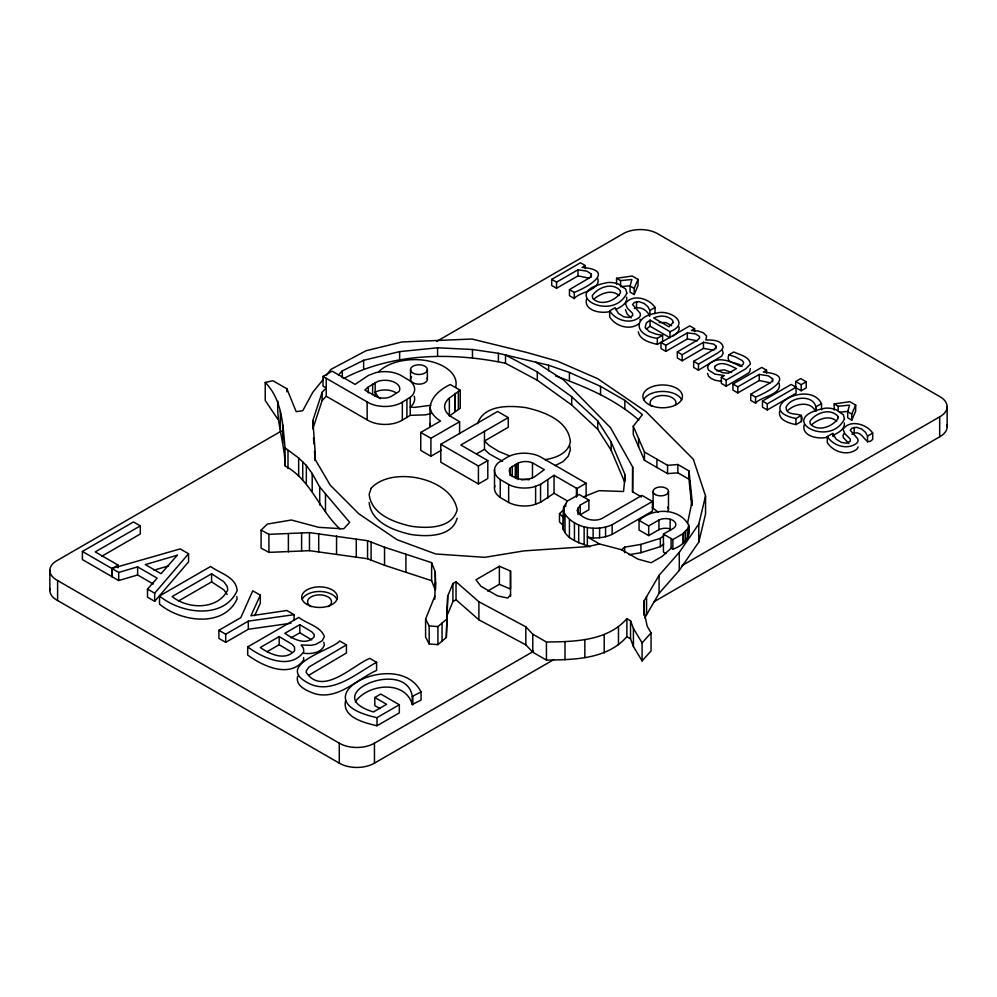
<?xml version="1.0" encoding="UTF-8"?>
<svg xmlns="http://www.w3.org/2000/svg" width="997" height="997" viewBox="0 0 997 997"><rect width="100%" height="100%" fill="white"/><g stroke="black" fill="none" stroke-linecap="round" stroke-linejoin="round"><path stroke-width="1.5" d="M535.738 362.16L563.816 380.119L610.613 427.838L632.671 466.995L632.572 491.82L641.47 496.955M632.597 492.356L632.671 466.995M326.293 375.458L330.879 369.413L366.024 350.745L402.015 341.959L471.917 339.03L527.201 352.564L557.448 361.188L597.627 378.648L645.969 411.624L693.339 459.305L705.552 495.958L698.785 524.048L679.281 552.35L659.079 575.319L644.025 601.029L643.912 610.862L647.227 626.303L651.053 632.908L651.053 650.954L642.093 660.924L633.419 646.517L630.54 638.828L630.54 620.782L626.876 618.663C607.073 641.333 574.26 641.632 546.431 642.043L532.784 634.167L525.83 626.814L478.896 601.764L456.028 581.737L452.912 583.532L447.715 596.056L446.32 637.494L437.92 644.623L429.171 643.987L425.594 637.095L425.594 619.062L434.817 596.181L435.564 581.999L435.253 571.966L431.614 562.644L384.543 547.241L367.557 540.698L309.469 532.622L268.916 534.33L261.089 530.105L267.358 524.061L291.386 520.01L318.778 527.351L343.641 528.834L349.685 522.366L319.701 486.997L312.198 473.538L306.328 465.412L298.651 457.972L285.055 447.84C282.799 424.959 282.45 399.996 265.227 382.449L272.929 380.729L286.862 388.768L296.184 411.636L302.739 410.752L312.809 392.245L323.539 379.084M713.752 350.221L703.458 348.377L682.16 360.789L677.324 357.998L677.324 351.904L682.16 354.708L703.458 342.295L713.752 344.139L715.834 345.909L715.784 347.629L713.79 349.523L693.65 361.325L693.65 367.419L698.486 370.211L721.691 356.091L723.174 353.162L722.389 350.558M446.32 637.494L447.715 596.056M323.016 376.43L367.145 401.916A24.003 13.858 0 0 0 402.339 402.177L410.851 396.881A24.564 14.182 0 0 0 408.882 380.169L400.47 375.171A23.442 13.534 0 0 0 375.919 372.604L368.578 375.321L355.082 384.381L332.151 371.146L323.016 376.43L323.016 386.088L326.231 387.945L322.106 392.307L312.846 420.56L315.164 452.14L314.628 458.495L330.219 485.153L358.858 513.829L397.068 539.713L435.701 553.971L484.704 557.335L524.048 550.88L587.819 546.605L599.496 543.963L621.692 549.771L637.893 559.118L651.116 562.744L662.295 556.301L671.106 548.213L671.106 538.554M671.106 548.213L672.863 549.222C683.518 545.571 691.893 536.785 688.566 524.833C678.733 507.573 652.948 507.797 639.04 520.384L639.04 530.03L648.686 535.601L658.955 529.669A10.244 5.907 0 0 1 668.513 528.497L670.134 528.896L670.57 530.491M688.379 536.411L688.566 524.833M624.62 482L611.149 450.258L597.714 429.233L571.692 404.981L537.308 380.243L505.516 363.269L505.516 354.969L537.308 371.943L571.692 396.694L597.714 420.933L611.149 441.97L625.206 475.083L623.511 491.509L598.973 490.661L583.345 496.942M590.062 546.805C580.179 542.904 567.617 540.237 563.168 529.095L563.691 507.037L567.467 500.993L579.107 494.45L588.891 500.108L588.891 509.766L580.217 514.776L580.217 505.118L588.891 500.108M563.168 529.095L563.579 507.972M430.056 426.429L429.969 407.823L430.866 403.386A55.171 31.854 0 0 1 435.826 394.924L437.695 392.968A55.171 31.854 0 0 1 450.308 384.543L460.253 390.288L460.253 408.247L449.36 416.023L449.36 398.077L460.253 390.288M429.969 425.781L430.28 423.551M687.556 523.138L692.13 501.229L688.977 470.933L677.885 464.527L667.566 465.337L644.448 451.99L633.269 426.205L642.367 414.627L624.832 400.383L600.555 386.362L569.412 372.467L548.624 365.226L498.4 353.287L472.478 349.511L437.571 347.791L399.635 351.605L363.643 360.303L342.295 370.909L338.444 374.984M297.679 676.29C294.913 686.235 307.662 691.145 315.027 693.787C338.332 700.143 357.312 678.994 376.592 670.433L376.592 662.307L369.8 658.381C353.648 664.6 322.704 696.928 306.241 672.489L306.428 670.507L309.02 666.993L346.42 644.885L346.42 653.01L309.02 675.119M644.66 617.978L659.079 593.352L679.281 570.396L698.785 542.094L705.552 514.003L705.552 495.958M779.716 411.188C777.61 419.961 789.312 423.301 795.955 424.61L801.389 421.482C805.389 410.228 790.11 417.456 786.533 410.041L786.047 407.287C791.481 394.899 818.412 394.326 815.833 411.287M345.585 700.617C341.846 717.379 364.603 722.875 377.003 725.754L399.323 712.88L399.323 704.754L380.779 694.049L374.81 697.501L374.81 705.627L380.056 708.655M616.57 278.275L632.198 276.032L638.043 279.409L638.043 285.491L634.154 294.514L630.054 292.158L630.054 286.064L631.886 279.509L620.558 280.581L616.57 278.275L616.57 284.369M834.215 403.935L849.83 401.679L855.675 405.056L855.675 411.15L851.787 420.173L847.699 417.805L847.699 411.711L849.531 405.168L838.203 406.228L834.215 403.935L834.215 410.016M687.818 538.193L688.379 526.752M322.106 392.307L322.106 400.607L312.846 428.847L312.846 420.56M586.498 299.2C583.631 311.114 602.126 314.105 610.575 311.301M804.143 424.859C801.264 436.761 819.758 439.752 828.22 436.96M477.526 423.675C483.919 404.657 509.554 405.355 525.942 407.661C543.888 411.661 568.352 420.398 570.359 441.634C568.39 453.461 555.528 458.047 545.122 459.654M457.149 518.216C451.928 537.196 426.853 536.847 411.076 534.517C394.139 530.753 371.058 522.503 369.164 502.463M580.217 505.118L577.076 510.514C581.376 518.689 593.165 522.378 601.64 518.677L641.968 495.397L652.462 501.454L652.462 511.112L612.146 534.392C604.419 537.744 595.608 539.041 587.358 536.947L599.496 543.963M447.715 614.102L452.912 601.577L452.912 583.532M634.154 294.514L634.154 288.432L638.043 279.409M851.787 420.173L851.787 414.079L855.675 405.056M291.024 623.225L248.315 629.269L225.696 642.33L218.904 638.404L218.904 630.278L240.8 617.642L252.752 590.81L260.304 595.159L250.932 615.797L286.862 610.5L294.078 614.663L294.078 620.084M254.684 615.66L260.304 603.285L260.304 595.159M858.118 446.98L857.133 448.937C848.111 456.589 833.18 452.152 827.311 442.606L827.311 436.512L832.744 433.371L836.072 439.129L841.456 442.431L846.652 443.191L850.341 441.247L850.229 439.004L844.895 433.757L843.051 429.296C849.905 419.052 866.867 424.061 872.699 433.109L872.699 439.191C864.985 448.326 863.352 427.539 851.974 434.218M844.135 433.471L843.051 435.377L843.263 437.509L848.858 443.54M355.318 701.838C367.818 683.792 405.33 679.692 412.26 704.493L421.046 700.093L421.046 691.968C397.815 645.72 294.015 699.645 377.003 717.641L399.323 704.754M510.676 594.648L507.76 598.075L497.466 595.845L481.04 586.361L475.93 579.793L499.372 566.259L510.501 571.019L510.551 596.443M153.251 584.005L137.623 574.982L118.705 580.553L82.39 559.591L82.39 551.466L118.705 572.44L137.623 566.869L157.152 578.148L147.506 589.065L147.506 597.178L154.685 601.328L154.685 593.203L188.558 553.746L180.183 548.911L111.838 568.477L111.838 576.59M154.685 601.328L188.558 561.872L188.558 553.746M665.984 553.547L663.416 552.064L663.416 534.118L672.863 539.564L682.845 533.806L687.818 528.535M642.093 660.924L642.093 642.878L651.053 632.908M322.106 400.607L326.231 396.233L326.231 378.287M456.028 581.737L456.028 599.783L478.896 619.81L525.83 644.847L532.784 652.212L546.431 660.089C574.26 659.678 607.073 659.366 626.876 636.709L626.876 618.663M563.579 525.93L559.479 521.942L559.479 513.642L563.766 509.729M621.692 549.771L624.633 547.141L640.934 544.399L660.35 538.343L663.753 535.725M510.103 468.141L518.203 463.069A11.59 6.692 0 0 1 532.485 462.845L544.312 469.674L533.968 477.251L530.765 478.498A14.805 8.549 0 0 1 514.44 477.301A14.805 8.549 0 0 1 510.103 468.141L510.103 475.619M368.304 386.986L364.815 390.001L376.642 396.831A11.59 6.692 0 0 0 390.924 396.607L399.024 391.534A14.805 8.549 0 0 0 394.687 382.374A14.805 8.549 0 0 0 378.362 381.178L368.304 386.986L368.304 392.968M425.594 619.062L429.171 625.942L437.92 626.577L446.32 619.449M430.854 413.581L425.445 414.864L410.228 415.338L402.339 420.136A24.003 13.858 0 0 1 367.145 419.862L326.231 396.233M586.111 483.246L541.982 457.76A24.003 13.858 0 0 0 506.788 457.498L498.276 462.795A24.564 14.182 0 0 0 500.245 479.507L508.657 484.505A23.442 13.534 0 0 0 533.208 487.072L540.548 484.355L554.045 475.295L576.976 488.53L586.111 483.246L586.111 496.705M494.886 485.726A24.564 14.182 0 0 0 500.245 497.466L508.657 502.463A23.442 13.534 0 0 0 533.208 505.018L540.548 502.314L554.045 493.241L554.045 475.295M662.606 335.291L657.322 338.332C634.316 335.578 632.123 316.772 656.475 313.158C669.336 308.958 691.395 323.24 669.984 331.652L650.069 320.149L646.268 323.065L645.134 327.502L649.234 331.59L656.425 334.257L662.606 335.291L662.606 341.385L657.322 344.426C650.131 342.569 639.887 340.214 638.267 331.752M646.268 329.16L650.069 326.231L650.069 320.149M629.082 554.693L640.934 552.699L660.35 546.643L663.753 544.026M639.488 323.29C630.478 330.929 615.548 326.505 609.666 316.946L609.666 310.852L615.099 307.724L618.439 313.482L623.823 316.784L629.02 317.532L632.696 315.6L632.584 313.345L627.25 308.11L625.418 303.636C632.272 293.392 649.221 298.402 655.054 307.45L655.054 313.544M787.804 410.452C794.896 403.536 810.773 400.532 815.509 411.474M594.175 298.901C600.767 293.43 611.797 288.881 619.087 295.586M811.82 424.548C818.4 419.076 829.442 414.54 836.72 421.233M672.614 336.226C675.854 334.319 680.216 331.253 679.044 326.904M281.54 430.953L57.602 560.252A23.816 13.746 0 0 0 57.602 580.553L57.602 600.518L339.279 763.141A24.501 14.145 0 0 0 374.448 763.141L553.871 659.565M436.674 341.398L622.838 233.909A24.277 14.008 0 0 1 657.995 233.909L939.685 396.544A24.427 14.108 0 0 1 939.685 416.846L939.685 436.811L653.696 601.926M588.953 278.163L578.011 275.87L556.538 288.258L551.69 285.466L551.69 279.372L580.453 262.772L585.289 265.563L585.289 268.617M82.39 551.466L133.498 521.954L140.303 525.88L140.303 534.006L101.856 556.201M551.69 279.372L556.538 282.176L578.011 269.776L586.872 271.159L591.308 274.05L591.346 275.932L589.339 277.939L569.461 289.629L569.461 295.723L574.297 298.514C579.519 291.772 600.717 290.339 597.901 278.824M585.289 265.563L582.098 267.408C613.728 270.087 592.754 284.88 574.297 292.42L569.461 289.629M140.303 525.88L95.226 551.902L118.057 565.087L118.057 567.792M118.057 565.087L112.013 568.564L112.013 576.69M441.335 450.245L430.903 456.265L420.759 450.407L420.759 432.449L440.524 421.033A40.715 23.504 0 0 1 431.402 411.923L429.969 407.823M609.666 310.852C615.548 320.411 630.478 324.848 639.488 317.196L640.473 315.239L640.062 313.158L632.621 304.596L634.329 302.477L639.015 301.667L644.062 303.424L647.813 306.565L649.882 310.441L655.054 307.45M420.759 432.449L430.903 438.306L459.605 421.743L451.791 417.045A25.997 15.005 0 0 1 449.36 398.077M159.52 595.994L210.629 566.483C219.689 573.275 236.613 577.076 237.099 590.835C223.453 620.122 180.532 613.616 159.52 595.994L159.52 604.12C180.532 621.742 223.453 628.247 237.099 598.948L236.812 596.592M211.588 573.786L172.157 596.555C188.047 609.553 217.907 609.99 227.752 589.9L227.179 586.348L223.739 581.625L211.588 573.786L211.588 581.899L178.725 600.879M508.271 417.606L460.813 445.011L487.795 460.589L487.795 478.548L478.423 483.956L440.799 462.234L440.799 444.288L497.64 411.474L508.271 417.606L508.271 427.264L484.467 441.01L489.191 445.509L498.488 451.317L509.517 455.891M697.426 340.8L687.319 338.98L665.846 351.368L660.999 348.576L660.999 342.482L689.762 325.882L694.597 328.674L694.597 331.727M476.578 453.859L484.467 449.311L484.467 431.352M660.999 342.482L665.846 345.274L687.319 332.886L695.582 333.92L699.52 336.475L699.47 338.207L697.476 340.102L677.324 351.904M694.597 328.674L691.407 330.518L698.124 330.992L703.271 332.761L706.636 336.039L705.826 339.977C711.708 339.902 721.678 339.852 723.174 347.081L721.691 349.997L717.404 353.2L698.486 364.129L693.65 361.325M440.799 444.288L478.423 466.01L487.795 460.589M218.904 630.278L225.696 634.204L248.315 621.143L294.078 614.663M742.104 366.547C737.842 361.425 725.093 364.653 728.844 354.832L733.755 352.003C739.475 354.745 749.707 356.515 750.38 364.104L745.831 368.753L726.165 380.106L721.342 377.327L721.342 383.409L726.165 386.2L748.136 373.289L749.644 371.744L750.367 368.628M247.705 646.903L298.813 617.405C306.839 623.835 320.448 626.116 324.411 636.522L322.243 640.759L315.65 644.386L311.189 645.308L301.181 645.009L303.487 648.349L303.736 651.689C290.239 670.931 262.348 657.858 247.705 646.903L247.705 655.029C262.348 665.971 290.239 679.057 303.736 659.815L303.574 657.584M721.342 377.327L724.408 375.557L714.924 374.124L708.506 370.061L707.571 367.345L708.643 364.59C717.391 355.505 731.088 361.201 740.273 366.398L743.426 363.98L743.588 362.223L742.104 360.465L735.113 356.776L728.844 354.832M279.185 636.585L260.304 647.489C269.826 654.194 285.08 661.298 294.638 650.729L294.489 646.966L292.071 644.299L279.185 636.585L279.185 644.71L267.046 651.714M299.81 624.67L284.843 633.319C293.056 638.865 305.568 646.068 314.105 636.946L314.254 634.566L311.725 631.786L299.81 624.67L299.81 632.796L291.074 637.831M770.207 382.823L759.265 380.518L737.792 392.918L732.957 390.114L732.957 384.032L761.72 367.419L766.556 370.223L766.556 373.264M732.957 384.032L737.792 386.824L759.265 374.423L768.139 375.807L772.563 378.698L772.6 380.58L770.594 382.586L750.716 394.289L750.716 400.37L755.564 403.162C760.786 396.432 781.972 394.986 779.168 383.471M766.556 370.223L763.366 372.068C794.995 374.735 774.021 389.54 755.564 397.08L750.716 394.289M795.693 381.49L800.716 378.586L806.224 381.764L806.224 387.858L801.202 390.762L795.693 387.571L795.693 381.49L801.202 384.668L806.224 381.764M762.456 401.056L791.219 384.456L796.055 387.247L796.055 393.341L767.304 409.941L762.456 407.15L762.456 401.056L767.304 403.86L796.055 387.247M452.912 601.577L456.028 599.783M487.658 591.071L499.372 584.304L510.501 589.065L510.501 571.019M563.168 511.137C572.004 527.887 595.707 532.136 612.146 524.734L652.462 501.454M821.54 409.842L821.54 403.748C809.327 378.474 752.573 409.655 795.955 418.528L801.389 415.388M815.833 406.726L821.54 403.748M376.592 662.307C356.328 673.162 330.431 697.202 305.917 681.749C276.069 664.077 333.671 649.296 339.628 640.959L346.42 644.885M639.04 520.384L648.686 525.942L658.955 520.01A10.244 5.907 0 0 1 668.513 518.839L670.844 519.425A10.244 5.907 0 0 1 673.399 528.348L663.416 534.118M374.81 697.501L386.612 704.318L373.401 711.945C316.635 694.66 406.44 657.222 412.26 696.367L421.046 691.968M827.311 436.512C833.18 446.058 848.111 450.494 857.133 442.842L858.118 440.886L857.694 438.805L850.267 430.243L851.974 428.124L856.66 427.327L861.707 429.071L865.446 432.224L867.527 436.088L872.699 433.109M57.602 580.553L339.279 743.176A24.501 14.145 0 0 0 374.448 743.176L533.632 651.265M682.023 565.598L939.685 416.846M615.473 309.656C620.296 307.201 627.649 303.749 626.677 297.218M833.118 435.303C837.941 432.848 845.282 429.395 844.309 422.865M555.13 465.611L563.006 461.636L568.19 456.29L570.359 449.934L569.748 445.784M343.629 378.536C392.656 352.751 452.214 352.165 505.516 363.269M716.918 370.872L724.084 369.837L731.624 372.442M634.329 308.559C640.323 305.929 647.838 310.316 649.62 316.385M154.024 570.172L168.555 565.91M430.854 405.281L414.74 407.387L410.228 407.038L410.851 406.539A24.564 14.182 0 0 0 414.204 396.22M659.079 322.492L665.996 322.604L671.666 325.658M620.558 286.675L630.478 285.74M839.611 412.185L848.111 411.387M261.089 530.105L261.089 548.138L268.916 552.375L309.469 550.668L367.557 558.744L384.543 565.287L431.614 580.69L435.253 590.012L435.253 571.966M633.269 426.205L633.269 434.505L644.448 460.278L667.566 473.625L677.885 472.827L688.977 479.233L691.656 504.993M721.604 381.44L714.924 380.206L711.21 378.486L708.506 376.143L707.571 373.439M303.923 653.284C311.139 654.206 322.23 652.873 324.411 644.648L323.738 642.292M555.553 375.944C585.139 386.524 614.999 399.161 638.853 420.073M502.625 461.324L489.191 453.809L484.467 449.311M630.054 286.064L634.154 288.432M847.699 411.711L851.787 414.079M650.069 326.231L669.984 337.746L669.984 331.652M801.389 421.482L801.102 415.226M554.045 493.241L567.231 500.855M626.876 636.709L630.54 638.828M299.81 632.796L311.725 639.912M211.588 581.899L223.739 589.75L227.179 594.474M279.185 644.71L292.071 652.424M147.506 589.065L154.685 593.203M277.939 401.38C276.144 423.251 285.067 443.989 285.055 465.886C310.902 479.993 319.19 509.704 340.002 528.996M380.306 398.675L378.15 397.13L375.159 392.083L378.362 390.836A14.805 8.549 0 0 1 396.071 392.818M652.2 507.485L658.12 512.084M631.213 317.881L627.25 314.192L625.418 309.731M559.479 513.642L563.579 517.63M277.939 419.425L265.227 400.495L265.227 382.449M630.54 620.782L633.419 628.471L642.093 642.878M640.062 319.252L640.473 321.321M313.507 437.87L313.955 443.889M314.504 451.404L315.164 460.427L315.164 452.14M947.15 406.689L947.15 426.666M867.527 436.088L867.527 442.182M854.155 427.339L854.155 433.433M838.203 406.228L838.203 410.801M832.994 433.521L832.994 436.561M816.107 406.888L816.107 409.929M801.202 384.668L801.202 390.762M795.955 418.528L795.955 424.61M772.563 378.698L772.563 381.739M767.304 403.86L767.304 409.941M759.265 374.423L759.265 380.518M755.564 397.08L755.564 403.162M737.792 386.824L737.792 392.918M726.165 380.106L726.165 386.2M715.834 345.909L715.834 348.95M703.458 342.295L703.458 348.377M698.785 524.048L698.785 542.094M698.486 364.129L698.486 370.211M692.13 501.229L692.13 505.379M691.021 490.649L691.021 498.949M689.999 480.791L689.999 489.078M688.977 470.933L688.977 479.233M687.319 332.886L687.319 338.98M685.712 530.915L685.712 540.573M683.855 533.021L683.855 542.68M682.845 533.806L682.845 543.465M682.16 354.708L682.16 360.789M679.281 552.35L679.281 570.396M677.885 464.527L677.885 472.827M672.863 539.564L672.863 549.222M670.134 519.25L670.134 528.896M668.476 491.409L668.476 509.367M667.566 465.337L667.566 473.625M665.846 345.274L665.846 351.368M660.35 538.343L660.35 546.643M659.079 575.319L659.079 593.352M658.955 520.01L658.955 529.669M657.322 338.332L657.322 344.426M656.911 459.181L656.911 467.481M653.085 491.409L653.085 507.872M649.882 310.441L649.882 315.002M648.686 525.942L648.686 535.601M646.567 596.68L646.567 614.725M644.448 451.99L644.448 460.278M644.025 601.029L643.912 615.373M640.934 544.399L640.934 552.699M638.591 438.493L638.591 446.781M636.522 301.68L636.522 307.774M633.419 628.471L633.419 646.517M625.206 475.083L625.206 480.616M624.832 400.383L624.832 408.683M624.633 547.141L624.633 552.674M620.558 280.581L620.558 285.142M618.476 626.727L618.476 644.772M612.146 524.734L612.146 534.392M611.149 441.97L611.149 450.258M605.565 527.126L605.565 536.772M604.207 634.964L604.207 653.01M600.555 386.362L600.555 394.662M599.583 528.111L599.583 537.769M597.714 420.933L597.714 429.233M593.128 528.335L593.128 537.994M591.308 274.05L591.308 277.091M587.358 527.301L587.358 545.247M584.84 639.513L584.84 657.546M584.142 526.715L584.142 544.674M578.696 524.983L578.696 542.941M578.011 269.776L578.011 275.87M578.073 507.623L578.073 514.527M576.976 488.53L576.976 496.008M576.453 488.231L576.453 497.204M574.297 292.42L574.297 298.514M574.434 522.528L574.434 540.474M571.692 396.694L571.692 404.981M569.412 372.467L569.412 380.767M569.437 519.636L569.437 537.595M565.723 503.772L565.723 506.538M565 514.639L565 532.597M565 641.819L565 659.864M563.691 507.037L563.691 516.695M556.538 282.176L556.538 288.258M548.624 365.226L548.624 370.759M547.852 480.143L547.852 498.089M546.431 642.043L546.431 660.089M540.548 484.355L540.548 502.314M537.308 371.943L537.308 380.243M535.613 486.399L535.613 504.357M532.784 634.167L532.784 652.212M532.485 462.845L532.485 477.8M525.83 626.814L525.83 644.847M518.203 463.069L518.203 479.52M516.596 463.792L516.596 478.759M515.312 464.465L515.312 477.924M512.221 466.247L512.221 476.716M508.657 484.505L508.657 502.463M500.245 479.507L500.245 497.466M499.372 566.259L499.372 584.304M498.4 353.287L498.4 361.575M494.512 469.55L494.512 487.496M478.896 601.764L478.896 619.81M478.423 466.01L478.423 483.956M472.478 349.511L472.478 357.811M459.605 421.743L459.605 433.72M458.383 391.323L458.383 409.269M455.168 393.354L455.168 411.3M454.944 393.528L454.944 411.474M447.055 607.223L447.055 625.269M442.045 623.075L442.045 641.121M437.92 626.577L437.92 644.623M437.571 347.791L437.571 356.091M435.564 581.999L435.564 589.514M434.817 596.181L434.817 599.185M431.614 562.644L431.614 580.69M430.903 438.306L430.903 456.265M429.171 625.942L429.171 643.987M427.377 369.638A8.425 4.86 0 0 1 414.74 373.85A8.425 4.86 0 0 1 414.74 365.425A8.425 4.86 0 0 1 427.377 369.638L427.377 379.296M412.845 696.704L412.845 704.829M412.26 696.367L412.26 704.493M410.527 369.638L410.527 379.296M410.228 397.379L410.228 415.338M406.913 399.635L406.913 417.593M405.916 554.232L405.916 572.278M402.339 402.177L402.339 420.136M399.635 351.605L399.635 359.892M384.543 547.241L384.543 565.287M377.003 717.641L377.003 725.754M375.159 382.424L375.159 396.233M374.448 743.176L374.448 763.141M372.629 384.107L372.629 394.588M371.096 542.056L371.096 560.102M367.557 540.698L367.557 558.744M367.145 401.916L367.145 419.862M363.643 360.303L363.643 368.603M356.278 539.215L356.278 557.261M342.295 370.909L342.295 377.813M339.279 743.176L339.279 763.141M336.55 535.888L336.55 553.933M325.483 493.827L325.483 511.872M319.701 486.997L319.701 505.043M318.716 533.731L318.716 551.777M312.198 473.538L312.198 491.583M309.469 532.622L309.469 550.668M306.328 465.412L306.328 483.458M302.739 461.947L302.739 479.981M301.605 532.647L301.605 550.693M298.651 457.972L298.651 476.018M288.382 533.869L288.382 551.914M287.996 450.494L287.996 468.528M286.862 388.768L286.862 391.771M285.055 447.84L285.055 465.886M282.737 425.009L282.737 443.054M280.369 411.275L280.369 429.321M268.916 534.33L268.916 552.375M248.315 621.143L248.315 629.269M225.696 634.204L225.696 642.33M137.623 566.869L137.623 574.982M118.705 572.44L118.705 580.553M49.85 570.396L49.85 590.374M946.926 424.784A24.427 14.108 0 0 1 939.685 436.811M57.602 600.518A23.816 13.746 0 0 1 50.074 588.467M311.076 606.687A11.989 6.917 0 0 1 311.076 596.904A11.989 6.917 0 0 1 328.025 596.904A11.989 6.917 0 0 1 328.025 606.687M302.315 599.122A17.846 10.306 0 0 1 319.551 591.495A17.846 10.306 0 0 1 336.787 599.122M643.588 399.909A19.753 11.403 0 0 1 662.669 391.447A19.753 11.403 0 0 1 681.749 399.909M651.577 406.44A12.961 7.478 0 0 1 661.896 395.522A12.961 7.478 0 0 1 675.418 405.206M667.442 507.149A7.689 4.437 0 0 1 667.442 511.586M378.922 371.569A41.363 23.878 0 0 1 428.548 361.001A41.363 23.878 0 0 1 455.592 387.247M427.09 378.037A8.425 4.86 0 0 1 417.855 384.119A8.425 4.86 0 0 1 411.661 376.866M521.518 479.906A11.59 6.692 0 0 1 529.071 479.794M620.458 291.523L620.396 292.869C614.875 301.169 600.543 306.54 592.654 298.327L592.268 295.685C597.764 287.335 612.083 282.076 619.96 290.264L620.458 291.523M838.091 417.182L838.028 418.516C832.52 426.816 818.176 432.2 810.299 423.974L809.913 421.332C815.396 412.982 829.716 407.723 837.605 415.923L838.091 417.182M626.826 293.218C611.909 323.9 555.516 292.109 608.17 282.463A16.214 9.359 0 0 1 618.489 284.095L625.73 289.142L626.826 293.218M844.471 418.877C829.554 449.547 773.149 417.755 825.803 408.109A16.214 9.359 0 0 1 836.122 409.755L843.375 414.789L844.471 418.877M371.208 488.181L369.164 494.176C371.058 514.203 394.139 522.453 411.076 526.217C426.853 528.547 451.928 528.896 457.149 509.916C452.04 477.912 391.971 465.449 371.208 488.181M715.098 366.235L714.575 367.731L715.348 369.276L722.513 372.629L728.433 373.239L736.409 368.628C730.128 365.7 721.342 360.366 715.098 366.235M673.1 322.505L668.987 326.792L653.77 318.006C659.765 315.127 667.741 315.326 672.576 320.299L673.1 322.505M177.267 555.229L161.065 573.699L145.313 564.601L177.267 555.229M306.926 604.431A17.846 10.306 0 0 0 336.787 599.82A17.846 10.306 0 0 0 314.927 587.196A17.846 10.306 0 0 0 306.926 604.431M652.786 406.24A19.753 11.403 0 0 0 682.422 396.357A19.753 11.403 0 0 0 652.786 386.487A19.753 11.403 0 0 0 652.786 406.24M655.341 494.562A7.689 4.437 0 0 0 668.214 492.568A7.689 4.437 0 0 0 658.793 487.122A7.689 4.437 0 0 0 655.341 494.562"/></g></svg>
